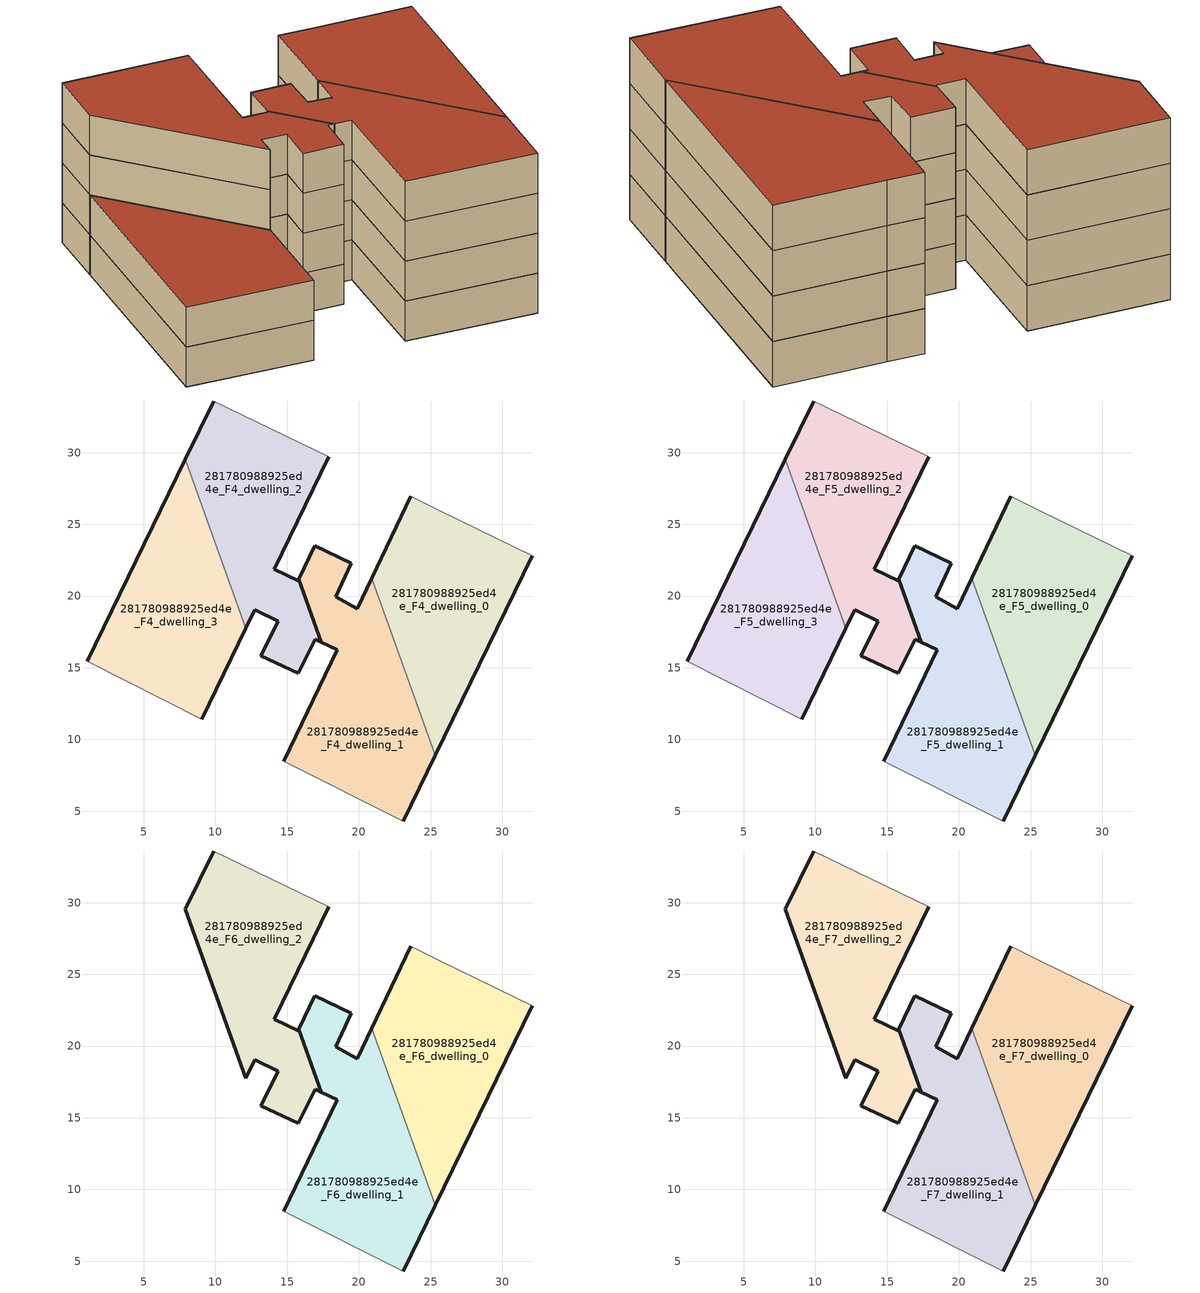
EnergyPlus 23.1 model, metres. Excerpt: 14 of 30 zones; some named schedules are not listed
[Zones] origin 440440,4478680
281780988925ed4e_F4_dwelling_0
 floor to 281780988925ed4e_F3_dwelling_0 (EU_floor_Construction): 25.33,8.9 32.11,22.81 25.73,25.9 23.63,26.96 20.9,21.24 z12
 wall outside (EU_wall_Construction): 32.11,22.81 25.33,8.9 / 20.91,21.24 23.63,26.96 z12:15
 wall adiabatic (EU_wall_Construction): 23.63,26.96 25.73,25.9 32.11,22.81 z12:15
 wall to 281780988925ed4e_F4_dwelling_1 (EU_wall_Construction): 25.33,8.9 20.91,21.24 z12:15
281780988925ed4e_F4_dwelling_1
 floor to 281780988925ed4e_F3_dwelling_1 (EU_floor_Construction): 23.09,4.31 25.33,8.9 20.9,21.24 19.89,19.12 18.38,19.93 19.46,22.3 16.92,23.52 15.8,21.16 17.38,16.76 18.48,16.24 14.75,8.49 z12
 wall outside (EU_wall_Construction): 25.33,8.9 23.09,4.31 / 14.75,8.49 18.48,16.24 17.38,16.76 15.8,21.16 16.92,23.52 19.46,22.3 18.38,19.93 19.89,19.12 20.91,21.24 z12:15
 wall adiabatic (EU_wall_Construction): 23.09,4.31 14.75,8.49 z12:15
281780988925ed4e_F4_dwelling_2
 floor to 281780988925ed4e_F3_dwelling_2 (EU_floor_Construction): 15.77,14.6 16.95,16.97 17.38,16.76 15.8,21.16 15.76,21.06 14.1,21.85 17.9,29.72 9.86,33.6 7.9,29.55 12.12,17.76 12.73,19.03 14.38,18.23 13.16,15.84 z12
 wall outside (EU_wall_Construction): 7.9,29.55 9.86,33.6 / 17.9,29.72 14.1,21.85 15.76,21.06 15.8,21.16 17.38,16.76 16.95,16.97 15.77,14.6 13.16,15.84 14.38,18.23 12.73,19.03 12.12,17.76 z12:15
 wall adiabatic (EU_wall_Construction): 9.86,33.6 17.9,29.72 z12:15
 wall to 281780988925ed4e_F4_dwelling_3 (EU_wall_Construction): 12.12,17.76 7.9,29.55 z12:15
281780988925ed4e_F4_dwelling_3
 floor to 281780988925ed4e_F3_dwelling_3 (EU_floor_Construction): 9.04,11.39 12.12,17.76 7.9,29.55 1.05,15.44 z12
 wall outside (EU_wall_Construction): 12.12,17.76 9.04,11.39 / 1.05,15.44 7.9,29.55 z12:15
 wall adiabatic (EU_wall_Construction): 9.04,11.39 1.05,15.44 z12:15
281780988925ed4e_F5_dwelling_0
 floor to 281780988925ed4e_F4_dwelling_0 (EU_floor_Construction): 25.33,8.9 32.11,22.81 25.73,25.9 23.63,26.96 20.9,21.24 z15
 wall outside (EU_wall_Construction): 32.11,22.81 25.33,8.9 / 20.91,21.24 23.63,26.96 z15:18
 wall adiabatic (EU_wall_Construction): 23.63,26.96 25.73,25.9 32.11,22.81 z15:18
 wall to 281780988925ed4e_F5_dwelling_1 (EU_wall_Construction): 25.33,8.9 20.91,21.24 z15:18
281780988925ed4e_F5_dwelling_1
 floor to 281780988925ed4e_F4_dwelling_1 (EU_floor_Construction): 23.09,4.31 25.33,8.9 20.9,21.24 19.89,19.12 18.38,19.93 19.46,22.3 16.92,23.52 15.8,21.16 17.38,16.76 18.48,16.24 14.75,8.49 z15
 wall outside (EU_wall_Construction): 25.33,8.9 23.09,4.31 / 14.75,8.49 18.48,16.24 17.38,16.76 15.8,21.16 16.92,23.52 19.46,22.3 18.38,19.93 19.89,19.12 20.91,21.24 z15:18
 wall adiabatic (EU_wall_Construction): 23.09,4.31 14.75,8.49 z15:18
281780988925ed4e_F5_dwelling_2
 floor to 281780988925ed4e_F4_dwelling_2 (EU_floor_Construction): 15.77,14.6 16.95,16.97 17.38,16.76 15.8,21.16 15.76,21.06 14.1,21.85 17.9,29.72 9.86,33.6 7.9,29.55 12.12,17.76 12.73,19.03 14.38,18.23 13.16,15.84 z15
 wall outside (EU_wall_Construction): 7.9,29.55 9.86,33.6 / 17.9,29.72 14.1,21.85 15.76,21.06 15.8,21.16 17.38,16.76 16.95,16.97 15.77,14.6 13.16,15.84 14.38,18.23 12.73,19.03 12.12,17.76 z15:18
 wall adiabatic (EU_wall_Construction): 9.86,33.6 17.9,29.72 z15:18
 wall to 281780988925ed4e_F5_dwelling_3 (EU_wall_Construction): 12.12,17.76 7.9,29.55 z15:18
281780988925ed4e_F5_dwelling_3
 floor to 281780988925ed4e_F4_dwelling_3 (EU_floor_Construction): 9.04,11.39 12.12,17.76 7.9,29.55 1.05,15.44 z15
 wall outside (EU_wall_Construction): 12.12,17.76 9.04,11.39 / 1.05,15.44 7.9,29.55 z15:18
 wall adiabatic (EU_wall_Construction): 9.04,11.39 1.05,15.44 z15:18
 roof outside (EU_roof_Construction): 7.9,29.55 12.12,17.76 9.04,11.39 1.05,15.44 z18
281780988925ed4e_F6_dwelling_0
 floor to 281780988925ed4e_F5_dwelling_0 (EU_floor_Construction): 25.33,8.9 32.11,22.81 25.73,25.9 23.63,26.96 20.9,21.24 z18
 wall outside (EU_wall_Construction): 32.11,22.81 25.33,8.9 / 20.91,21.24 23.63,26.96 z18:21
 wall adiabatic (EU_wall_Construction): 23.63,26.96 25.73,25.9 32.11,22.81 z18:21
 wall to 281780988925ed4e_F6_dwelling_1 (EU_wall_Construction): 25.33,8.9 20.91,21.24 z18:21
281780988925ed4e_F6_dwelling_1
 floor to 281780988925ed4e_F5_dwelling_1 (EU_floor_Construction): 23.09,4.31 25.33,8.9 20.9,21.24 19.89,19.12 18.38,19.93 19.46,22.3 16.92,23.52 15.8,21.16 17.38,16.76 18.48,16.24 14.75,8.49 z18
 wall outside (EU_wall_Construction): 25.33,8.9 23.09,4.31 / 14.75,8.49 18.48,16.24 17.38,16.76 15.8,21.16 16.92,23.52 19.46,22.3 18.38,19.93 19.89,19.12 20.91,21.24 z18:21
 wall adiabatic (EU_wall_Construction): 23.09,4.31 14.75,8.49 z18:21
281780988925ed4e_F6_dwelling_2
 floor to 281780988925ed4e_F5_dwelling_2 (EU_floor_Construction): 15.77,14.6 16.95,16.97 17.38,16.76 15.8,21.16 15.76,21.06 14.1,21.85 17.9,29.72 9.86,33.6 7.9,29.55 12.12,17.76 12.73,19.03 14.38,18.23 13.16,15.84 z18
 wall outside (EU_wall_Construction): 17.9,29.72 14.1,21.85 15.76,21.06 15.8,21.16 17.38,16.76 16.95,16.97 15.77,14.6 13.16,15.84 14.38,18.23 12.73,19.03 12.12,17.76 7.9,29.55 9.86,33.6 z18:21
 wall adiabatic (EU_wall_Construction): 9.86,33.6 17.9,29.72 z18:21
281780988925ed4e_F7_dwelling_0
 floor to 281780988925ed4e_F6_dwelling_0 (EU_floor_Construction): 25.33,8.9 32.11,22.81 25.73,25.9 23.63,26.96 20.9,21.24 z21
 wall outside (EU_wall_Construction): 32.11,22.81 25.33,8.9 / 20.91,21.24 23.63,26.96 z21:24
 wall adiabatic (EU_wall_Construction): 23.63,26.96 25.73,25.9 32.11,22.81 z21:24
 wall to 281780988925ed4e_F7_dwelling_1 (EU_wall_Construction): 25.33,8.9 20.91,21.24 z21:24
 roof outside (EU_roof_Construction): 32.11,22.81 25.33,8.9 20.91,21.24 23.63,26.96 25.73,25.9 z24
281780988925ed4e_F7_dwelling_1
 floor to 281780988925ed4e_F6_dwelling_1 (EU_floor_Construction): 23.09,4.31 25.33,8.9 20.9,21.24 19.89,19.12 18.38,19.93 19.46,22.3 16.92,23.52 15.8,21.16 17.38,16.76 18.48,16.24 14.75,8.49 z21
 wall outside (EU_wall_Construction): 25.33,8.9 23.09,4.31 / 14.75,8.49 18.48,16.24 17.38,16.76 15.8,21.16 16.92,23.52 19.46,22.3 18.38,19.93 19.89,19.12 20.91,21.24 z21:24
 wall adiabatic (EU_wall_Construction): 23.09,4.31 14.75,8.49 z21:24
 roof outside (EU_roof_Construction): 20.91,21.24 25.33,8.9 23.09,4.31 14.75,8.49 18.48,16.24 17.38,16.76 15.8,21.16 16.92,23.52 19.46,22.3 18.38,19.93 19.89,19.12 z24
281780988925ed4e_F7_dwelling_2
 floor to 281780988925ed4e_F6_dwelling_2 (EU_floor_Construction): 15.77,14.6 16.95,16.97 17.38,16.76 15.8,21.16 15.76,21.06 14.1,21.85 17.9,29.72 9.86,33.6 7.9,29.55 12.12,17.76 12.73,19.03 14.38,18.23 13.16,15.84 z21
 wall outside (EU_wall_Construction): 17.9,29.72 14.1,21.85 15.76,21.06 15.8,21.16 17.38,16.76 16.95,16.97 15.77,14.6 13.16,15.84 14.38,18.23 12.73,19.03 12.12,17.76 7.9,29.55 9.86,33.6 z21:24
 wall adiabatic (EU_wall_Construction): 9.86,33.6 17.9,29.72 z21:24
 roof outside (EU_roof_Construction): 17.9,29.72 14.1,21.85 15.76,21.06 15.8,21.16 17.38,16.76 16.95,16.97 15.77,14.6 13.16,15.84 14.38,18.23 12.73,19.03 12.12,17.76 7.9,29.55 9.86,33.6 z24
[Building]
EU S2 Campaign: North Axis=0; Terrain=City; Solar Distribution=FullExterior
[Site:Location]
Madrid: Latitude=40.5; Longitude=-3.5; Time Zone=1; Elevation=609
[SizingPeriod:WeatherFileDays]
AnnualSizingPeriod: Begin Month=1; Begin Day of Month=1; End Month=12; End Day of Month=31; Day of Week for Start Day=Monday; Use Weather File Daylight Saving Period=No; Use Weather File Rain and Snow Indicators=No
[MATERIAL]
EU_InternalMass_Material: Roughness=MediumRough; Thickness=0.1; Conductivity=1; Density=1800; Specific Heat=900; Thermal Absorptance=0.9; Solar Absorptance=0.7; Visible Absorptance=0.7
[MATERIAL:NOMASS] Roughness=MediumRough; Thermal Absorptance=0.9; Solar Absorptance=0.7; Visible Absorptance=0.7
Name | Thermal Resistance
EU_wall_NoMass | 0.609216
EU_roof_NoMass | 0.513268
EU_floor_NoMass | 0.568163
[CONSTRUCTION]
EU_wall_Construction: EU_wall_NoMass
EU_roof_Construction: EU_roof_NoMass
EU_floor_Construction: EU_floor_NoMass
EU_InternalMass_Construction: EU_InternalMass_Material
[ZONE] Type=1; Multiplier=1; Ceiling Height=autocalculate; Floor Area=autocalculate; Part of Total Floor Area=Yes
Name | Volume
281780988925ed4e_F4_dwelling_0; 281780988925ed4e_F5_dwelling_0; 281780988925ed4e_F6_dwelling_0; 281780988925ed4e_F7_dwelling_0 | 306.968
281780988925ed4e_F4_dwelling_1; 281780988925ed4e_F5_dwelling_1; 281780988925ed4e_F6_dwelling_1; 281780988925ed4e_F7_dwelling_1 | 320.584
281780988925ed4e_F4_dwelling_2; 281780988925ed4e_F5_dwelling_2; 281780988925ed4e_F6_dwelling_2; 281780988925ed4e_F7_dwelling_2 | 294.62
281780988925ed4e_F4_dwelling_3; 281780988925ed4e_F5_dwelling_3 | 305.626
[INTERNALMASS] Construction=EU_InternalMass_Construction
Name | Zone or ZoneList | Surface Area
281780988925ed4e_F4_dwelling_0_EU_InternalMass | 281780988925ed4e_F4_dwelling_0 | 102.323
281780988925ed4e_F4_dwelling_1_EU_InternalMass | 281780988925ed4e_F4_dwelling_1 | 106.861
281780988925ed4e_F4_dwelling_2_EU_InternalMass | 281780988925ed4e_F4_dwelling_2 | 98.2066
281780988925ed4e_F4_dwelling_3_EU_InternalMass | 281780988925ed4e_F4_dwelling_3 | 101.875
281780988925ed4e_F5_dwelling_0_EU_InternalMass | 281780988925ed4e_F5_dwelling_0 | 102.323
281780988925ed4e_F5_dwelling_1_EU_InternalMass | 281780988925ed4e_F5_dwelling_1 | 106.861
281780988925ed4e_F5_dwelling_2_EU_InternalMass | 281780988925ed4e_F5_dwelling_2 | 98.2066
281780988925ed4e_F5_dwelling_3_EU_InternalMass | 281780988925ed4e_F5_dwelling_3 | 101.875
281780988925ed4e_F6_dwelling_0_EU_InternalMass | 281780988925ed4e_F6_dwelling_0 | 132.03
281780988925ed4e_F6_dwelling_1_EU_InternalMass | 281780988925ed4e_F6_dwelling_1 | 95.4686
281780988925ed4e_F6_dwelling_2_EU_InternalMass | 281780988925ed4e_F6_dwelling_2 | 181.748
281780988925ed4e_F7_dwelling_0_EU_InternalMass | 281780988925ed4e_F7_dwelling_0 | 132.03
281780988925ed4e_F7_dwelling_1_EU_InternalMass | 281780988925ed4e_F7_dwelling_1 | 95.4686
281780988925ed4e_F7_dwelling_2_EU_InternalMass | 281780988925ed4e_F7_dwelling_2 | 181.748
[OTHEREQUIPMENT] Fuel Type=Electricity; Design Level Calculation Method=Watts/Area; Power per Zone Floor Area=1; Fraction Latent=0; Fraction Radiant=0; Fraction Lost=0; Carbon Dioxide Generation Rate=0; EndUse Subcategory=EU_Step8_InternalGains
Name | Zone or ZoneList or Space or SpaceList | Schedule
EU_Step8_InternalGain_281780988925ed4e_F4_dwelling_0_f000 | 281780988925ed4e_F4_dwelling_0 | EU_Step8_GainSchedule_281780988925ed4e_F4_dwelling_0_f000
EU_Step8_InternalGain_281780988925ed4e_F4_dwelling_1_f000 | 281780988925ed4e_F4_dwelling_1 | EU_Step8_GainSchedule_281780988925ed4e_F4_dwelling_1_f000
EU_Step8_InternalGain_281780988925ed4e_F4_dwelling_2_f000 | 281780988925ed4e_F4_dwelling_2 | EU_Step8_GainSchedule_281780988925ed4e_F4_dwelling_2_f000
EU_Step8_InternalGain_281780988925ed4e_F4_dwelling_3_f000 | 281780988925ed4e_F4_dwelling_3 | EU_Step8_GainSchedule_281780988925ed4e_F4_dwelling_3_f000
EU_Step8_InternalGain_281780988925ed4e_F5_dwelling_0_f000 | 281780988925ed4e_F5_dwelling_0 | EU_Step8_GainSchedule_281780988925ed4e_F5_dwelling_0_f000
EU_Step8_InternalGain_281780988925ed4e_F5_dwelling_1_f000 | 281780988925ed4e_F5_dwelling_1 | EU_Step8_GainSchedule_281780988925ed4e_F5_dwelling_1_f000
EU_Step8_InternalGain_281780988925ed4e_F5_dwelling_2_f000 | 281780988925ed4e_F5_dwelling_2 | EU_Step8_GainSchedule_281780988925ed4e_F5_dwelling_2_f000
EU_Step8_InternalGain_281780988925ed4e_F5_dwelling_3_f000 | 281780988925ed4e_F5_dwelling_3 | EU_Step8_GainSchedule_281780988925ed4e_F5_dwelling_3_f000
EU_Step8_InternalGain_281780988925ed4e_F6_dwelling_0_f000 | 281780988925ed4e_F6_dwelling_0 | EU_Step8_GainSchedule_281780988925ed4e_F6_dwelling_0_f000
EU_Step8_InternalGain_281780988925ed4e_F6_dwelling_1_f000 | 281780988925ed4e_F6_dwelling_1 | EU_Step8_GainSchedule_281780988925ed4e_F6_dwelling_1_f000
EU_Step8_InternalGain_281780988925ed4e_F6_dwelling_2_f000 | 281780988925ed4e_F6_dwelling_2 | EU_Step8_GainSchedule_281780988925ed4e_F6_dwelling_2_f000
EU_Step8_InternalGain_281780988925ed4e_F7_dwelling_0_f000 | 281780988925ed4e_F7_dwelling_0 | EU_Step8_GainSchedule_281780988925ed4e_F7_dwelling_0_f000
EU_Step8_InternalGain_281780988925ed4e_F7_dwelling_1_f000 | 281780988925ed4e_F7_dwelling_1 | EU_Step8_GainSchedule_281780988925ed4e_F7_dwelling_1_f000
EU_Step8_InternalGain_281780988925ed4e_F7_dwelling_2_f000 | 281780988925ed4e_F7_dwelling_2 | EU_Step8_GainSchedule_281780988925ed4e_F7_dwelling_2_f000
[ZONEVENTILATION:DESIGNFLOWRATE] Schedule=EU_AlwaysOn; Design Flow Rate Calculation Method=AirChanges/Hour; Air Changes per Hour=0.752966; Ventilation Type=Natural; Fan Pressure Rise=0; Fan Total Efficiency=1; Constant Term Coefficient=1; Temperature Term Coefficient=0; Velocity Term Coefficient=0; Velocity Squared Term Coefficient=0; Minimum Indoor Temperature=-100; Maximum Indoor Temperature=100; Delta Temperature=-100; Minimum Outdoor Temperature=-100; Maximum Outdoor Temperature=100; Maximum Wind Speed=40
Name | Zone or ZoneList or Space or SpaceList
EU_ConstantAir_281780988925ed4e_F4_dwelling_0 | 281780988925ed4e_F4_dwelling_0
EU_ConstantAir_281780988925ed4e_F4_dwelling_1 | 281780988925ed4e_F4_dwelling_1
EU_ConstantAir_281780988925ed4e_F4_dwelling_2 | 281780988925ed4e_F4_dwelling_2
EU_ConstantAir_281780988925ed4e_F4_dwelling_3 | 281780988925ed4e_F4_dwelling_3
EU_ConstantAir_281780988925ed4e_F5_dwelling_0 | 281780988925ed4e_F5_dwelling_0
EU_ConstantAir_281780988925ed4e_F5_dwelling_1 | 281780988925ed4e_F5_dwelling_1
EU_ConstantAir_281780988925ed4e_F5_dwelling_2 | 281780988925ed4e_F5_dwelling_2
EU_ConstantAir_281780988925ed4e_F5_dwelling_3 | 281780988925ed4e_F5_dwelling_3
EU_ConstantAir_281780988925ed4e_F6_dwelling_0 | 281780988925ed4e_F6_dwelling_0
EU_ConstantAir_281780988925ed4e_F6_dwelling_1 | 281780988925ed4e_F6_dwelling_1
EU_ConstantAir_281780988925ed4e_F6_dwelling_2 | 281780988925ed4e_F6_dwelling_2
EU_ConstantAir_281780988925ed4e_F7_dwelling_0 | 281780988925ed4e_F7_dwelling_0
EU_ConstantAir_281780988925ed4e_F7_dwelling_1 | 281780988925ed4e_F7_dwelling_1
EU_ConstantAir_281780988925ed4e_F7_dwelling_2 | 281780988925ed4e_F7_dwelling_2
[HVACTEMPLATE:ZONE:IDEALLOADSAIRSYSTEM] System Availability Schedule=EU_AlwaysOn; Maximum Heating Supply Air Temperature=50; Minimum Cooling Supply Air Temperature=13; Maximum Heating Supply Air Humidity Ratio=0.0156; Minimum Cooling Supply Air Humidity Ratio=0.0077; Heating Limit=NoLimit; Cooling Limit=NoLimit; Heating Availability Schedule=EU_AlwaysOn; Cooling Availability Schedule=EU_CoolingOff; Dehumidification Control Type=ConstantSensibleHeatRatio; Cooling Sensible Heat Ratio=0.7; Dehumidification Setpoint=60; Humidification Control Type=None; Humidification Setpoint=30; Outdoor Air Method=None; Outdoor Air Flow Rate per Person=0.00944; Outdoor Air Flow Rate per Zone Floor Area=0; Outdoor Air Flow Rate per Zone=0; Demand Controlled Ventilation Type=None; Outdoor Air Economizer Type=NoEconomizer; Heat Recovery Type=None; Sensible Heat Recovery Effectiveness=0.7; Latent Heat Recovery Effectiveness=0.65
Name | Template Thermostat
281780988925ed4e_F4_dwelling_0 | EU_HeatOnly_281780988925ed4e_F4_dwelling_0
281780988925ed4e_F4_dwelling_1 | EU_HeatOnly_281780988925ed4e_F4_dwelling_1
281780988925ed4e_F4_dwelling_2 | EU_HeatOnly_281780988925ed4e_F4_dwelling_2
281780988925ed4e_F4_dwelling_3 | EU_HeatOnly_281780988925ed4e_F4_dwelling_3
281780988925ed4e_F5_dwelling_0 | EU_HeatOnly_281780988925ed4e_F5_dwelling_0
281780988925ed4e_F5_dwelling_1 | EU_HeatOnly_281780988925ed4e_F5_dwelling_1
281780988925ed4e_F5_dwelling_2 | EU_HeatOnly_281780988925ed4e_F5_dwelling_2
281780988925ed4e_F5_dwelling_3 | EU_HeatOnly_281780988925ed4e_F5_dwelling_3
281780988925ed4e_F6_dwelling_0 | EU_HeatOnly_281780988925ed4e_F6_dwelling_0
281780988925ed4e_F6_dwelling_1 | EU_HeatOnly_281780988925ed4e_F6_dwelling_1
281780988925ed4e_F6_dwelling_2 | EU_HeatOnly_281780988925ed4e_F6_dwelling_2
281780988925ed4e_F7_dwelling_0 | EU_HeatOnly_281780988925ed4e_F7_dwelling_0
281780988925ed4e_F7_dwelling_1 | EU_HeatOnly_281780988925ed4e_F7_dwelling_1
281780988925ed4e_F7_dwelling_2 | EU_HeatOnly_281780988925ed4e_F7_dwelling_2
[SIZING:ZONE] Zone Cooling Design Supply Air Temperature Input Method=SupplyAirTemperature; Zone Cooling Design Supply Air Temperature=13; Zone Heating Design Supply Air Temperature Input Method=SupplyAirTemperature; Zone Heating Design Supply Air Temperature=50; Zone Cooling Design Supply Air Humidity Ratio=0.008; Zone Heating Design Supply Air Humidity Ratio=0.008; Cooling Design Air Flow Method=DesignDay; Cooling Design Air Flow Rate=0; Cooling Minimum Air Flow per Zone Floor Area=0.000762; Cooling Minimum Air Flow=0; Cooling Minimum Air Flow Fraction=0.2; Heating Design Air Flow Method=DesignDay; Heating Design Air Flow Rate=0; Heating Maximum Air Flow per Zone Floor Area=0.002032; Heating Maximum Air Flow=0.141576; Heating Maximum Air Flow Fraction=0.3; Account for Dedicated Outdoor Air System=No; Dedicated Outdoor Air System Control Strategy=NeutralSupplyAir; Dedicated Outdoor Air Low Setpoint Temperature for Design=autosize; Dedicated Outdoor Air High Setpoint Temperature for Design=autosize; Zone Load Sizing Method=Sensible Load Only No Latent Load; Zone Latent Cooling Design Supply Air Humidity Ratio Input Method=HumidityRatioDifference; Zone Cooling Design Supply Air Humidity Ratio Difference=0.005; Zone Latent Heating Design Supply Air Humidity Ratio Input Method=HumidityRatioDifference; Zone Humidification Design Supply Air Humidity Ratio Difference=0.005
281780988925ed4e_F4_dwelling_0; 281780988925ed4e_F4_dwelling_1; 281780988925ed4e_F4_dwelling_2; 281780988925ed4e_F4_dwelling_3; 281780988925ed4e_F5_dwelling_0; 281780988925ed4e_F5_dwelling_1; 281780988925ed4e_F5_dwelling_2; 281780988925ed4e_F5_dwelling_3; 281780988925ed4e_F6_dwelling_0; 281780988925ed4e_F6_dwelling_1; 281780988925ed4e_F6_dwelling_2; 281780988925ed4e_F7_dwelling_0; 281780988925ed4e_F7_dwelling_1; 281780988925ed4e_F7_dwelling_2
[SCHEDULE:FILE] Column Number=1; Rows to Skip at Top=0; Number of Hours of Data=8760; Column Separator=Comma; Interpolate to Timestep=No; Minutes per Item=60; Adjust Schedule for Daylight Savings=Yes
Name | File
EU_Step8_GainSchedule_281780988925ed4e_F4_dwelling_0_f000 | ../../schedules/281780988925ed4e/281780988925ed4e_F4_dwelling_0_f000_gain.csv
EU_Step8_GainSchedule_281780988925ed4e_F4_dwelling_1_f000 | ../../schedules/281780988925ed4e/281780988925ed4e_F4_dwelling_1_f000_gain.csv
EU_Step8_GainSchedule_281780988925ed4e_F4_dwelling_2_f000 | ../../schedules/281780988925ed4e/281780988925ed4e_F4_dwelling_2_f000_gain.csv
EU_Step8_GainSchedule_281780988925ed4e_F4_dwelling_3_f000 | ../../schedules/281780988925ed4e/281780988925ed4e_F4_dwelling_3_f000_gain.csv
EU_Step8_GainSchedule_281780988925ed4e_F5_dwelling_0_f000 | ../../schedules/281780988925ed4e/281780988925ed4e_F5_dwelling_0_f000_gain.csv
